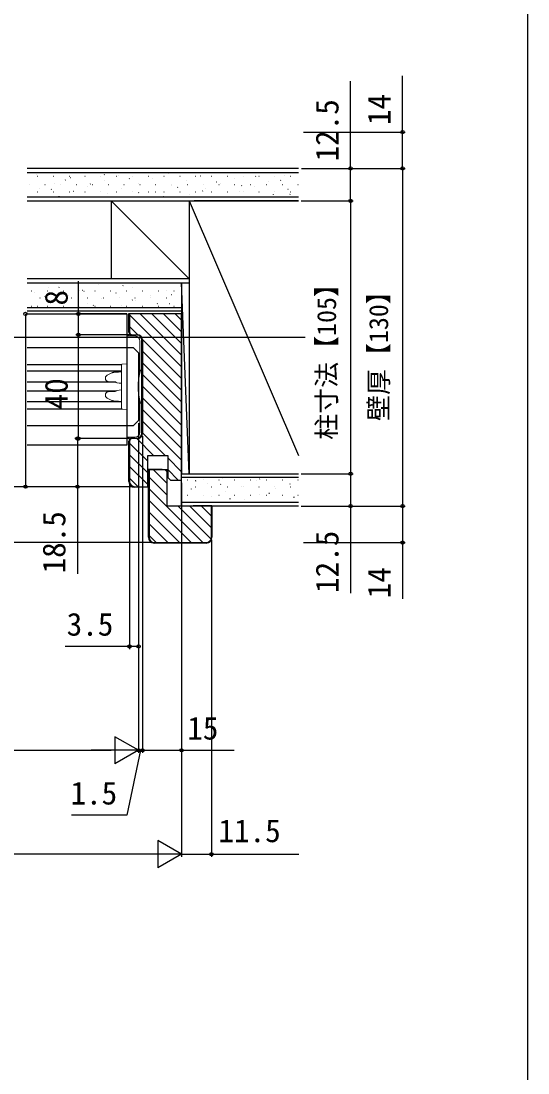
# Model space of a CAD drawing. Units: millimetres, scale not verified. Extents: x -525 to 525, y -783 to 779.
# Drawn here: x 330.1 to 525, y 18.2 to 423.2 of the extents above; entities that cross this region are included whole.
import ezdxf
from ezdxf.enums import TextEntityAlignment as Align

# ---------------------------------------------------------------- set-up
doc = ezdxf.new("R2010")
doc.units = ezdxf.units.MM
doc.header["$LTSCALE"] = 4
for name, color, linetype in [('0-5_YKK_12', 2, 'Continuous'), ('0-8_YKK_D', 6, 'Continuous'), ('0-9_YKK_ZWAK', 7, 'Continuous'), ('0-A_YSS_K', 3, 'Continuous'), ('0-B_YSS_KE', 3, 'Continuous')]:
    doc.layers.add(name, color=color, linetype=linetype)
doc.layers.add('0-6_YKK_13', color=4, linetype='Continuous', lineweight=18)
doc.styles.add('ＭＳ ゴシック', font='')
doc.styles.get('ＭＳ ゴシック').set_extended_font_data('MS Gothic')

msp = doc.modelspace()

# ---------------------------------------------------------------- linework, layer by layer
at = {"layer": '0-5_YKK_12'}
for p, q in [((332.417, 310.439), (370.806, 310.439)), ((370.806, 310.439), (370.806, 259.939)), ((-82.694, 301.439), (439.306, 301.439)), ((373.306, 297.439), (332.417, 297.439)), ((373.306, 297.439), (375.306, 295.439)), ((375.306, 295.439), (375.306, 269.439)), ((332.417, 290.939), (368.778, 290.939)), ((368.759, 288.339), (332.417, 288.339)), ((366.547, 284.139), (332.417, 284.139)), ((366.545, 280.739), (332.417, 280.739)), ((368.759, 276.539), (332.417, 276.539)), ((332.417, 273.939), (368.778, 273.939)), ((332.417, 267.439), (373.306, 267.439)), ((373.306, 267.439), (375.306, 269.439)), ((370.806, 259.939), (332.417, 259.939))]:
    msp.add_line(p, q, dxfattribs=at)
at = {"layer": '0-6_YKK_13'}
for p, q in [((370.806, 301.64), (370.806, 301.607)), ((370.806, 301.607), (370.806, 263.272)), ((365.014, 287.751), (363.179, 286.815)), ((365.802, 287.959), (367.629, 288.071)), ((367.629, 288.071), (368.759, 288.14)), ((368.759, 290.137), (368.759, 290.835)), ((368.759, 274.743), (368.759, 290.137)), ((375.806, 288.396), (375.784, 288.177)), ((375.784, 287.73), (375.784, 288.177)), ((376.606, 288.839), (376.326, 288.839)), ((376.606, 288.839), (376.606, 276.039)), ((362.597, 285.978), (362.597, 285.342)), ((366.132, 284.286), (363.908, 284.324)), ((362.597, 279.537), (362.597, 278.901)), ((363.908, 280.555), (366.131, 280.594)), ((363.179, 278.064), (365.014, 277.128)), ((367.629, 276.809), (365.802, 276.921)), ((368.759, 276.74), (367.629, 276.809)), ((375.784, 276.702), (375.784, 277.148)), ((375.784, 276.702), (375.806, 276.484)), ((376.326, 276.039), (376.606, 276.039)), ((368.759, 274.044), (368.759, 274.743)), ((370.759, 273.64), (369.041, 273.745)), ((370.759, 274.638), (370.759, 273.64)), ((370.806, 263.272), (370.806, 263.24))]:
    msp.add_line(p, q, dxfattribs=at)
for points in [[(373.806, 301.94), (373.806, 301.94), (371.106, 301.94)], [(375.806, 288.396), (375.806, 299.94), (375.806, 299.94)], [(365.802, 287.959), (365.641, 287.943), (365.481, 287.915), (365.322, 287.874), (365.166, 287.82), (365.014, 287.751)], [(369.041, 291.135), (370.759, 291.24), (370.759, 290.242), (370.759, 287.933), (370.759, 276.947), (370.759, 274.638)], [(363.179, 286.815), (363.081, 286.76), (362.986, 286.695), (362.897, 286.621), (362.815, 286.536), (362.742, 286.441), (362.682, 286.336), (362.636, 286.222), (362.607, 286.102), (362.597, 285.978)], [(362.597, 285.342), (362.609, 285.202), (362.646, 285.066), (362.704, 284.94), (362.78, 284.826), (362.869, 284.725), (362.968, 284.637), (363.074, 284.562), (363.186, 284.498), (363.301, 284.445), (363.42, 284.403), (363.54, 284.37), (363.662, 284.346), (363.785, 284.331), (363.908, 284.324)], [(366.122, 284.289), (366.323, 284.225), (366.52, 284.15), (366.715, 284.064), (366.905, 283.965)], [(367.018, 283.928), (367.889, 283.83), (368.759, 283.724)], [(363.908, 280.555), (363.775, 280.548), (363.643, 280.531), (363.512, 280.503), (363.383, 280.465), (363.257, 280.415), (363.134, 280.354), (363.016, 280.279), (362.906, 280.19), (362.806, 280.086), (362.72, 279.967), (362.654, 279.833), (362.611, 279.689), (362.597, 279.537)], [(366.905, 280.914), (366.715, 280.816), (366.52, 280.729), (366.323, 280.654), (366.122, 280.591)], [(368.759, 281.156), (367.889, 281.05), (367.018, 280.952)], [(362.597, 278.901), (362.607, 278.777), (362.636, 278.657), (362.682, 278.543), (362.742, 278.438), (362.815, 278.343), (362.897, 278.259), (362.986, 278.184), (363.081, 278.12), (363.179, 278.064)], [(365.014, 277.128), (365.166, 277.06), (365.322, 277.006), (365.481, 276.965), (365.641, 276.937), (365.802, 276.921)], [(375.806, 264.94), (375.806, 264.94), (375.806, 276.484)], [(371.106, 262.94), (373.806, 262.94), (373.806, 262.94)]]:
    msp.add_lwpolyline(points, dxfattribs=at)
for centre, radius, start, end in [((371.106, 301.64), 0.3, 90, 174.88985), ((373.806, 299.94), 2, 0.00218, 89.99782), ((369.059, 290.835), 0.3, 93.5, 180), ((396.086, 282.439), 20.98, 162.8442, 197.1558), ((376.326, 288.539), 0.3, 90, 162.8442), ((367.051, 284.227), 0.3, 240.72272, 263.63084), ((367.051, 280.653), 0.3, 96.36916, 119.27728), ((376.326, 276.339), 0.3, 197.1558, 270), ((369.059, 274.044), 0.3, 180, 266.5), ((373.806, 264.94), 2, 270.00218, 359.99782), ((371.106, 263.24), 0.3, 185.11015, 270)]:
    msp.add_arc(centre, radius, start, end, dxfattribs=at)
for centre, major_axis, start_param, end_param in [((371.106, 301.642), (0.212, 0.214), 2.2670055, 2.3561945), ((371.106, 263.237), (-0.212, 0.214), 0.7853982, 0.8745872)]:
    msp.add_ellipse(centre, major_axis=major_axis, ratio=0.991311, start_param=start_param, end_param=end_param, dxfattribs=at)
at = {"layer": '0-8_YKK_D'}
for p, q in [((438.663, 380.438), (477.806, 380.438)), ((437.998, 366.439), (477.806, 366.439)), ((438.806, 366.439), (457.806, 366.439)), ((438.806, 366.439), (477.806, 366.439)), ((476.806, 366.439), (476.806, 236.439)), ((437.806, 353.939), (457.806, 353.939)), ((438.806, 353.939), (457.806, 353.939)), ((456.806, 353.939), (456.806, 248.939)), ((331.806, 310.439), (331.806, 243.939)), ((370.806, 310.439), (351.17, 310.439)), ((371.806, 302.439), (351.17, 302.439)), ((371.806, 302.439), (351.17, 302.439)), ((352.17, 262.439), (352.17, 302.439)), ((375.306, 268.439), (375.306, 141.44)), ((375.306, 268.439), (375.306, 141.44)), ((375.306, 268.439), (375.306, 181.44)), ((376.806, 263.439), (376.806, 141.44)), ((376.806, 263.439), (376.806, 141.44)), ((371.806, 262.439), (350.806, 262.439)), ((371.806, 262.439), (351.17, 262.439)), ((437.806, 248.939), (457.806, 248.939)), ((437.806, 248.939), (457.806, 248.939)), ((372.806, 243.939), (221.606, 243.939)), ((372.806, 243.939), (221.606, 243.939)), ((372.806, 243.939), (241.606, 243.939)), ((372.806, 243.939), (330.806, 243.939)), ((372.806, 243.939), (350.806, 243.939)), ((371.806, 244.939), (371.806, 181.44)), ((391.806, 245.439), (391.806, 101.44)), ((391.806, 245.439), (391.806, 101.44)), ((391.806, 235.44), (391.806, 141.44)), ((437.806, 236.439), (477.806, 236.439)), ((438.806, 236.439), (457.806, 236.439)), ((438.806, 236.439), (477.806, 236.439)), ((403.306, 223.44), (403.306, 101.44)), ((380.306, 222.44), (221.606, 222.44)), ((438.756, 222.44), (477.806, 222.44)), ((375.306, 142.44), (366.212, 147.69)), ((366.212, 147.69), (366.212, 137.19)), ((273.056, 142.44), (364.806, 142.44)), ((375.306, 142.44), (357.119, 142.44)), ((375.306, 142.44), (366.212, 137.19)), ((375.306, 142.44), (372.756, 142.44)), ((375.306, 142.44), (376.806, 142.44)), ((375.306, 142.44), (376.806, 142.44)), ((376.806, 142.44), (379.356, 142.44)), ((391.806, 102.44), (382.712, 107.69)), ((382.712, 107.69), (382.712, 97.19)), ((381.306, 102.44), (-24.694, 102.44)), ((391.806, 102.44), (373.619, 102.44)), ((391.806, 102.44), (382.712, 97.19))]:
    msp.add_line(p, q, dxfattribs=at)
for points in [[(476.806, 366.439), (476.806, 380.438), (476.806, 402.056)], [(456.806, 353.939), (456.806, 366.439), (456.806, 399.989)], [(352.17, 302.439), (352.17, 310.439), (352.17, 323.08)], [(351.806, 262.439), (351.806, 243.939), (351.806, 210.389)], [(456.806, 248.939), (456.806, 236.439), (456.806, 202.889)], [(476.806, 236.439), (476.806, 222.44), (476.806, 200.822)], [(375.306, 182.44), (371.806, 182.44), (347.028, 182.44)], [(376.056, 142.44), (370.731, 117.44), (349.458, 117.44)], [(376.806, 142.44), (391.806, 142.44), (412.083, 142.44)], [(391.806, 102.44), (403.306, 102.44), (436.856, 102.44)]]:
    msp.add_lwpolyline(points, dxfattribs=at)
for centre in [(476.806, 380.438), (456.806, 366.439), (476.806, 366.439), (476.806, 366.439), (456.806, 353.939), (456.806, 353.939), (331.806, 310.439), (352.17, 310.439), (352.17, 302.439), (352.17, 302.439), (351.806, 262.439), (352.17, 262.439), (456.806, 248.939), (456.806, 248.939), (331.806, 243.939), (351.806, 243.939), (456.806, 236.439), (476.806, 236.439), (476.806, 236.439), (476.806, 222.44), (371.806, 182.44), (375.306, 182.44), (375.306, 142.44), (376.806, 142.44), (376.806, 142.44), (391.806, 142.44), (403.306, 102.44)]:
    msp.add_circle(centre, 0.637, dxfattribs=at)
at = {"layer": '0-9_YKK_ZWAK'}
msp.add_lwpolyline([(-525, -783.4), (525, -783.4), (525, 746.6)], dxfattribs=at)
at = {"layer": '0-A_YSS_K'}
for p, q in [((436.806, 366.439), (332.417, 366.439)), ((332.417, 364.939), (436.806, 364.939)), ((354.622, 364.881), (354.641, 364.888)), ((386.145, 364.68), (386.164, 364.687)), ((386.63, 364.587), (386.796, 364.697)), ((418.423, 364.746), (418.441, 364.753)), ((336.023, 363.977), (336.042, 363.983)), ((336.42, 363.449), (336.52, 363.449)), ((342.5, 363.449), (342.6, 363.449)), ((342.801, 360.695), (342.82, 360.702)), ((347.057, 361.901), (347.223, 362.011)), ((348.58, 363.449), (348.68, 363.449)), ((349.042, 362.905), (349.061, 362.911)), ((354.66, 363.449), (354.76, 363.449)), ((356.662, 360.423), (356.829, 360.533)), ((360.74, 363.449), (360.84, 363.449)), ((362.04, 363.983), (362.207, 364.093)), ((362.06, 361.833), (362.079, 361.84)), ((366.82, 363.449), (366.92, 363.449)), ((367.641, 363.809), (367.659, 363.816)), ((371.646, 362.505), (371.813, 362.615)), ((372.9, 363.449), (373, 363.449)), ((375.079, 360.761), (375.098, 360.768)), ((378.98, 363.449), (379.08, 363.449)), ((380.659, 362.737), (380.678, 362.744)), ((385.06, 363.449), (385.16, 363.449)), ((391.14, 363.449), (391.24, 363.449)), ((393.678, 361.666), (393.696, 361.672)), ((397.22, 363.449), (397.32, 363.449)), ((399.164, 363.608), (399.183, 363.615)), ((403.3, 363.449), (403.4, 363.449)), ((405.223, 361.223), (405.39, 361.333)), ((406.696, 360.594), (406.715, 360.6)), ((409.38, 363.449), (409.48, 363.449)), ((412.182, 362.536), (412.201, 362.543)), ((415.46, 363.449), (415.56, 363.449)), ((420.207, 363.305), (420.374, 363.415)), ((421.54, 363.449), (421.64, 363.449)), ((425.201, 361.465), (425.22, 361.471)), ((427.62, 363.449), (427.72, 363.449)), ((429.812, 361.827), (429.979, 361.937)), ((431.441, 363.674), (431.46, 363.681)), ((433.7, 363.449), (433.8, 363.449)), ((333.19, 360.219), (333.29, 360.219)), ((336.42, 357.469), (336.52, 357.469)), ((337.315, 358.752), (337.334, 358.759)), ((339.27, 360.219), (339.37, 360.219)), ((341.678, 358.341), (341.845, 358.451)), ((342.5, 357.469), (342.6, 357.469)), ((345.35, 360.219), (345.45, 360.219)), ((348.58, 357.469), (348.68, 357.469)), ((350.334, 357.68), (350.353, 357.687)), ((351.43, 360.219), (351.53, 360.219)), ((354.66, 357.469), (354.76, 357.469)), ((355.82, 359.623), (355.839, 359.63)), ((357.51, 360.219), (357.61, 360.219)), ((360.74, 357.469), (360.84, 357.469)), ((363.352, 356.609), (363.371, 356.615)), ((363.59, 360.219), (363.69, 360.219)), ((366.82, 357.469), (366.92, 357.469)), ((368.838, 358.551), (368.857, 358.558)), ((369.67, 360.219), (369.77, 360.219)), ((372.9, 357.469), (373, 357.469)), ((375.255, 357.059), (375.422, 357.169)), ((375.75, 360.219), (375.85, 360.219)), ((378.98, 357.469), (379.08, 357.469)), ((381.83, 360.219), (381.93, 360.219)), ((381.857, 357.48), (381.876, 357.486)), ((385.06, 357.469), (385.16, 357.469)), ((387.91, 360.219), (388.01, 360.219)), ((388.097, 359.689), (388.116, 359.696)), ((390.239, 359.141), (390.406, 359.251)), ((391.14, 357.469), (391.24, 357.469)), ((393.99, 360.219), (394.09, 360.219)), ((394.875, 356.408), (394.894, 356.414)), ((397.22, 357.469), (397.32, 357.469)), ((399.845, 357.663), (400.011, 357.773)), ((400.07, 360.219), (400.17, 360.219)), ((401.116, 358.618), (401.135, 358.624)), ((403.3, 357.469), (403.4, 357.469)), ((406.15, 360.219), (406.25, 360.219)), ((409.38, 357.469), (409.48, 357.469)), ((412.23, 360.219), (412.33, 360.219)), ((414.134, 357.546), (414.153, 357.552)), ((414.829, 359.745), (414.995, 359.855)), ((415.46, 357.469), (415.56, 357.469)), ((418.31, 360.219), (418.41, 360.219)), ((419.715, 359.522), (419.733, 359.529)), ((421.54, 357.469), (421.64, 357.469)), ((424.39, 360.219), (424.49, 360.219)), ((427.153, 356.474), (427.172, 356.481)), ((427.62, 357.469), (427.72, 357.469)), ((430.47, 360.219), (430.57, 360.219)), ((432.733, 358.45), (432.752, 358.457)), ((433.422, 356.38), (433.589, 356.491)), ((433.7, 357.469), (433.8, 357.469)), ((436.55, 360.219), (436.65, 360.219)), ((436.806, 355.439), (332.417, 355.439)), ((332.417, 353.939), (436.806, 353.939)), ((344.753, 355.704), (344.772, 355.711)), ((364.806, 353.939), (394.806, 323.939)), ((364.806, 353.939), (364.806, 323.939)), ((376.371, 355.537), (376.39, 355.543)), ((384.861, 355.581), (385.028, 355.691)), ((394.806, 353.939), (394.806, 248.939)), ((394.806, 353.939), (436.806, 255.939)), ((436.806, 353.939), (396.606, 353.939)), ((394.806, 323.939), (332.417, 323.939)), ((332.417, 322.439), (394.806, 322.439)), ((340.645, 320.636), (340.664, 320.642)), ((344.641, 320.629), (344.807, 320.74)), ((359.904, 321.774), (359.923, 321.78)), ((369.23, 321.233), (369.397, 321.344)), ((372.923, 320.702), (372.941, 320.708)), ((391.521, 321.606), (391.54, 321.613)), ((391.806, 322.439), (391.806, 248.939)), ((394.806, 248.939), (391.806, 322.439)), ((334.161, 319.359), (334.261, 319.359)), ((335.159, 318.693), (335.178, 318.7)), ((337.391, 316.609), (337.491, 316.609)), ((339.262, 317.069), (339.429, 317.18)), ((340.241, 319.359), (340.341, 319.359)), ((343.471, 316.609), (343.571, 316.609)), ((346.321, 319.359), (346.421, 319.359)), ((348.178, 317.621), (348.196, 317.628)), ((349.551, 316.609), (349.651, 316.609)), ((352.401, 319.359), (352.501, 319.359)), ((353.664, 319.564), (353.683, 319.57)), ((354.246, 319.151), (354.413, 319.262)), ((355.631, 316.609), (355.731, 316.609)), ((358.481, 319.359), (358.581, 319.359)), ((361.196, 316.549), (361.215, 316.556)), ((361.711, 316.609), (361.811, 316.609)), ((364.561, 319.359), (364.661, 319.359)), ((366.682, 318.492), (366.701, 318.499)), ((367.791, 316.609), (367.891, 316.609)), ((370.641, 319.359), (370.741, 319.359)), ((372.84, 315.787), (373.006, 315.897)), ((373.871, 316.609), (373.971, 316.609)), ((376.721, 319.359), (376.821, 319.359)), ((379.701, 317.42), (379.72, 317.427)), ((379.951, 316.609), (380.051, 316.609)), ((382.801, 319.359), (382.901, 319.359)), ((385.941, 319.63), (385.96, 319.637)), ((386.031, 316.609), (386.131, 316.609)), ((387.823, 317.869), (387.99, 317.979)), ((388.881, 319.359), (388.981, 319.359)), ((332.417, 312.939), (391.806, 312.939)), ((334.161, 313.379), (334.261, 313.379)), ((336.357, 313.435), (336.376, 313.442)), ((340.241, 313.379), (340.341, 313.379)), ((342.597, 315.645), (342.616, 315.652)), ((346.321, 313.379), (346.421, 313.379)), ((352.401, 313.379), (352.501, 313.379)), ((355.616, 314.573), (355.635, 314.58)), ((357.856, 313.705), (358.022, 313.815)), ((358.481, 313.379), (358.581, 313.379)), ((364.561, 313.379), (364.661, 313.379)), ((368.634, 313.501), (368.653, 313.508)), ((370.641, 313.379), (370.741, 313.379)), ((374.215, 315.477), (374.233, 315.484)), ((376.721, 313.379), (376.821, 313.379)), ((382.445, 314.309), (382.612, 314.419)), ((382.801, 313.379), (382.901, 313.379)), ((387.233, 314.406), (387.252, 314.412)), ((388.881, 313.379), (388.981, 313.379)), ((391.806, 311.439), (332.417, 311.439)), ((371.806, 310.096), (391.806, 290.096)), ((375.952, 310.439), (391.806, 294.586)), ((380.442, 310.439), (391.806, 299.076)), ((384.933, 310.439), (391.806, 303.566)), ((389.423, 310.439), (391.806, 308.056)), ((371.806, 305.606), (374.98, 302.432)), ((376.798, 300.613), (391.806, 285.606)), ((376.806, 296.116), (391.806, 281.116)), ((376.806, 291.625), (391.806, 276.625)), ((376.806, 287.135), (391.806, 272.135)), ((376.806, 282.645), (391.806, 267.645)), ((376.806, 278.155), (391.806, 263.155)), ((376.806, 273.665), (391.806, 258.665)), ((376.806, 269.175), (391.806, 254.175)), ((376.806, 264.685), (385.551, 255.939)), ((371.806, 260.704), (378.806, 253.704)), ((374.561, 262.439), (381.061, 255.939)), ((371.806, 256.214), (378.806, 249.214)), ((371.806, 251.724), (378.806, 244.724)), ((386.506, 254.985), (391.806, 249.685)), ((371.806, 247.234), (375.1, 243.939)), ((379.306, 247.642), (386.306, 240.642)), ((380.997, 250.44), (386.306, 245.132)), ((385.488, 250.44), (386.306, 249.622)), ((386.506, 250.495), (390.561, 246.439)), ((391.806, 248.939), (436.806, 248.939)), ((436.806, 247.439), (391.806, 247.439)), ((396.606, 248.939), (436.806, 248.939)), ((407.463, 247.227), (407.482, 247.234)), ((379.306, 243.152), (400.017, 222.44)), ((393.99, 246.599), (394.09, 246.599)), ((395.642, 243.041), (395.661, 243.048)), ((397.212, 246.222), (397.379, 246.332)), ((397.22, 243.849), (397.32, 243.849)), ((400.07, 246.599), (400.17, 246.599)), ((401.882, 245.251), (401.901, 245.258)), ((403.3, 243.849), (403.4, 243.849)), ((406.15, 246.599), (406.25, 246.599)), ((406.817, 244.744), (406.984, 244.854)), ((409.38, 243.849), (409.48, 243.849)), ((412.23, 246.599), (412.33, 246.599)), ((414.901, 244.179), (414.92, 244.186)), ((415.46, 243.849), (415.56, 243.849)), ((418.31, 246.599), (418.41, 246.599)), ((420.481, 246.155), (420.5, 246.162)), ((421.54, 243.849), (421.64, 243.849)), ((421.801, 246.826), (421.968, 246.936)), ((424.39, 246.599), (424.49, 246.599)), ((427.62, 243.849), (427.72, 243.849)), ((427.919, 243.107), (427.938, 243.114)), ((430.47, 246.599), (430.57, 246.599)), ((433.5, 245.083), (433.519, 245.09)), ((433.7, 243.849), (433.8, 243.849)), ((436.55, 246.599), (436.65, 246.599)), ((391.833, 242.662), (392, 242.772)), ((393.99, 240.619), (394.09, 240.619)), ((400.07, 240.619), (400.17, 240.619)), ((403.174, 240.027), (403.193, 240.033)), ((406.15, 240.619), (406.25, 240.619)), ((408.66, 241.969), (408.679, 241.976)), ((410.427, 239.297), (410.594, 239.408)), ((412.23, 240.619), (412.33, 240.619)), ((416.193, 238.955), (416.212, 238.961)), ((418.31, 240.619), (418.41, 240.619)), ((421.679, 240.897), (421.698, 240.904)), ((424.39, 240.619), (424.49, 240.619)), ((425.411, 241.379), (425.577, 241.49)), ((430.47, 240.619), (430.57, 240.619)), ((434.697, 239.826), (434.716, 239.832)), ((435.016, 239.901), (435.183, 240.012)), ((436.55, 240.619), (436.65, 240.619)), ((379.306, 238.662), (395.527, 222.44)), ((390.507, 236.44), (403.187, 223.761)), ((391.806, 237.939), (436.806, 237.939)), ((394.997, 236.44), (403.306, 228.132)), ((397.594, 238.05), (397.613, 238.057)), ((399.488, 236.44), (403.306, 232.622)), ((379.306, 234.172), (391.037, 222.44)), ((379.306, 229.682), (386.547, 222.44)), ((379.306, 225.192), (382.057, 222.44))]:
    msp.add_line(p, q, dxfattribs=at)
msp.add_lwpolyline([(436.806, 236.439), (391.806, 236.439), (391.806, 248.939)], dxfattribs=at)
at = {"layer": '0-B_YSS_KE'}
for p, q in [((372.806, 302.439), (374.806, 302.439)), ((374.806, 302.239), (372.806, 302.239)), ((376.606, 264.439), (376.606, 300.439)), ((376.806, 300.439), (376.806, 264.439)), ((371.606, 245.939), (371.606, 261.439)), ((371.806, 261.439), (371.806, 245.939)), ((372.806, 262.639), (374.806, 262.639)), ((374.806, 262.439), (372.806, 262.439)), ((381.306, 222.44), (401.306, 222.44)), ((401.306, 222.24), (381.306, 222.24))]:
    msp.add_line(p, q, dxfattribs=at)
for points in [[(371.606, 303.439), (371.606, 310.639), (378.606, 310.639), (378.606, 310.439)], [(373.806, 243.939), (378.806, 243.939), (378.806, 250.939), (378.806, 255.939), (386.506, 255.939), (386.506, 247.439), (387.506, 246.439), (391.806, 246.439), (391.806, 310.439), (378.806, 310.439), (371.806, 310.439), (371.806, 303.439)], [(378.806, 250.739), (379.006, 250.739), (379.006, 243.739), (373.806, 243.739)], [(379.106, 224.44), (379.106, 250.64), (384.306, 250.64), (384.306, 250.44)], [(386.306, 250.44), (379.306, 250.44), (379.306, 224.44)], [(403.306, 224.44), (403.306, 236.44), (386.306, 236.44), (386.306, 250.44)], [(396.306, 236.44), (396.306, 236.64), (403.506, 236.64), (403.506, 224.44)]]:
    msp.add_lwpolyline(points, dxfattribs=at)
for centre, radius, start, end in [((372.806, 303.439), 1.2, 180, 270), ((372.806, 303.439), 1, 180, 270), ((374.806, 300.439), 2, 0, 90), ((374.806, 300.439), 1.8, 0, 90), ((374.806, 264.439), 2, 270, 0), ((374.806, 264.439), 1.8, 270, 0), ((372.806, 261.439), 1.2, 90, 180), ((372.806, 261.439), 1, 90, 180), ((373.806, 245.939), 2.2, 180, 270), ((373.806, 245.939), 2, 180, 270), ((381.306, 224.44), 2.2, 180, 270), ((381.306, 224.44), 2, 180, 270), ((401.306, 224.44), 2, 270, 0), ((401.306, 224.44), 2.2, 270, 360)]:
    msp.add_arc(centre, radius, start, end, dxfattribs=at)

# ---------------------------------------------------------------- texts
at = {"layer": '0-8_YKK_D', "style": 'ＭＳ ゴシック'}
for s, height, p in [('14', 8.798, (474.806, 383.147)), ('12.5', 8.798, (454.806, 369.148)), ('柱寸法【105】', 7.331, (453.442, 261.979)), ('8', 8.798, (350.67, 313.671)), ('壁厚【130】', 7.331, (473.442, 269.223)), ('40', 8.798, (350.67, 273.712)), ('18.5', 8.798, (349.806, 210.548)), ('12.5', 8.798, (454.806, 203.048)), ('14', 8.798, (474.806, 200.981))]:
    msp.add_text(s, height=height, rotation=90, dxfattribs=at).set_placement(p, align=Align.BOTTOM_LEFT)
for s, p in [('3.5', (347.642, 183.94)), ('15', (394.015, 143.94)), ('1.5', (349.117, 118.94)), ('11.5', (406.015, 104.44))]:
    msp.add_text(s, height=8.798, dxfattribs=at).set_placement(p, align=Align.BOTTOM_LEFT)

doc.saveas('drawing.dxf')
